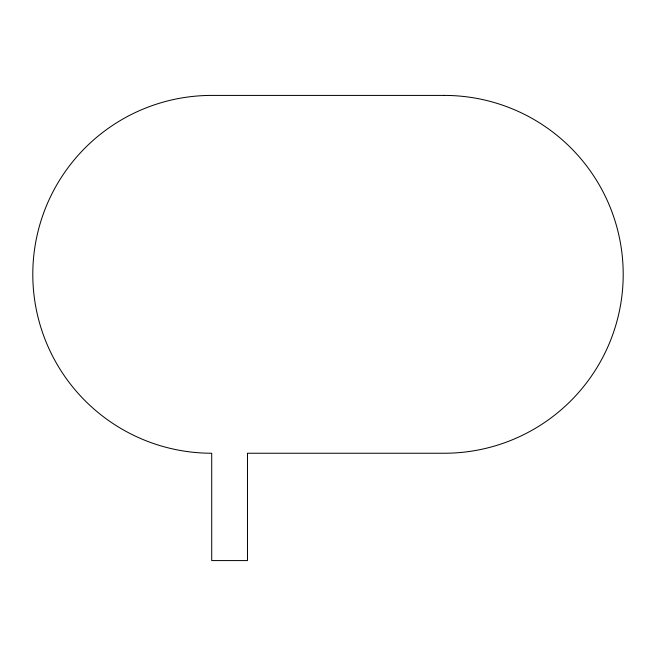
<?xml version="1.0" encoding="UTF-8"?>
<svg xmlns="http://www.w3.org/2000/svg" width="656" height="656" viewBox="0 0 656 656"><rect width="100%" height="100%" fill="white"/><g stroke="black" fill="none" stroke-linecap="round" stroke-linejoin="round"><path stroke-width="0.98" d="M444.292 95.415L211.708 95.415A178.908 178.908 0 0 0 32.8 274.331A178.908 178.908 0 0 0 211.708 453.239L211.708 560.585L247.492 560.585L247.492 453.239L444.292 453.239A178.908 178.908 0 0 0 623.2 274.331A178.908 178.908 0 0 0 444.292 95.415"/></g></svg>
